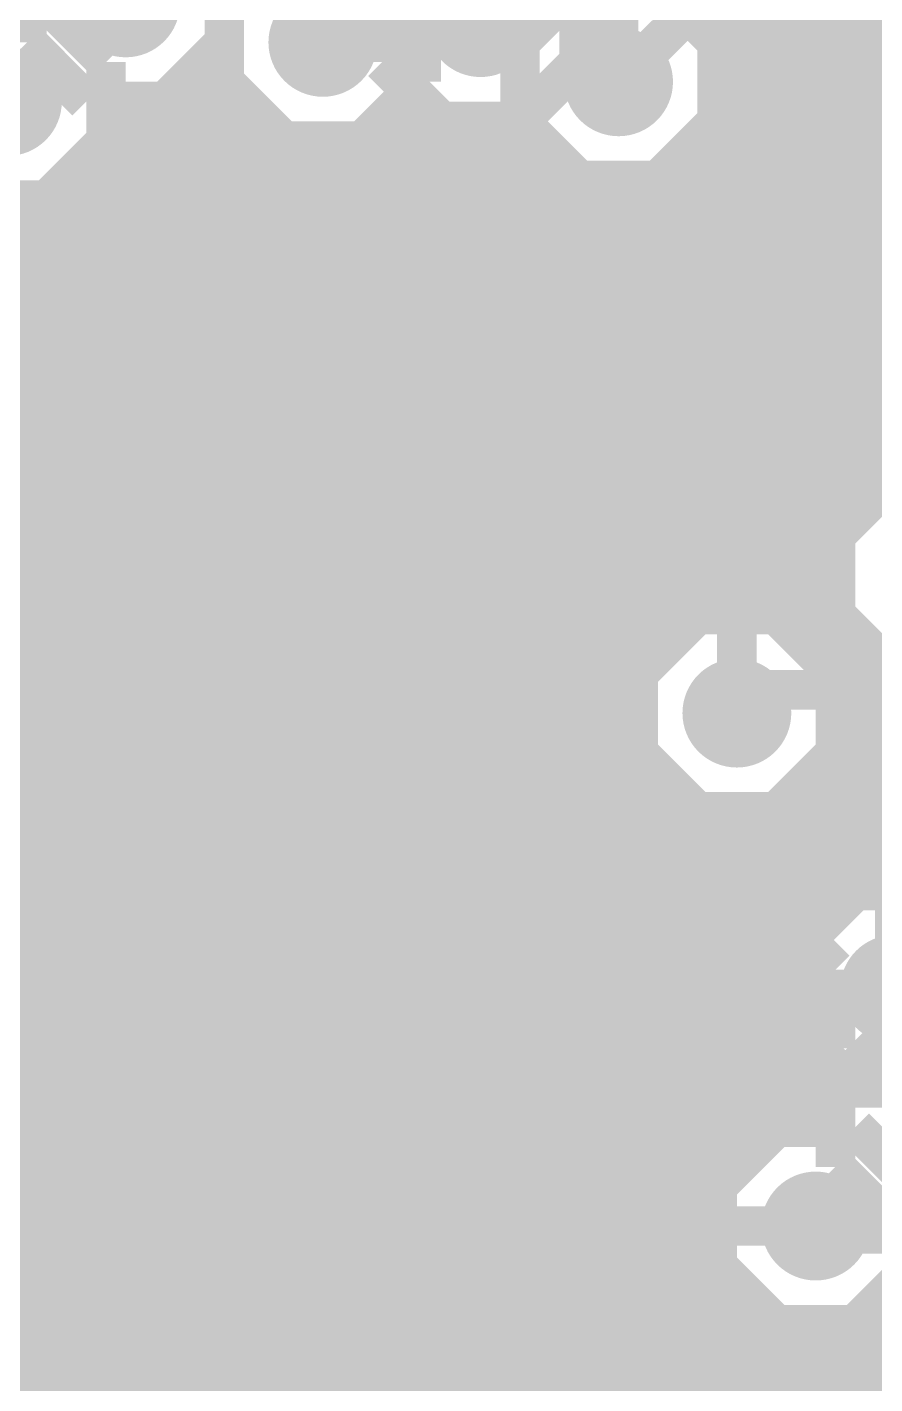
# Model space of a CAD drawing. Extents: x -5 to 208, y -5 to 206.
# Drawn here: x 64.39 to 69.85, y 122.94 to 131.67 of the extents above; entities that cross this region are included whole.
import ezdxf

# ---------------------------------------------------------------- set-up
doc = ezdxf.new("R2010")
doc.units = 0
doc.header["$MEASUREMENT"] = 0
doc.layers.get('0').update_dxf_attribs({"linetype": 'CONTINUOUS'})
for name, color, linetype in [('22-301-0_BOT', 7, 'CONTINUOUS'), ('22-301-0_DRD', 7, 'CONTINUOUS'), ('22-301-0_IN1', 1, 'CONTINUOUS'), ('22-301-0_IN2', 4, 'CONTINUOUS'), ('22-301-0_SST', 10, 'CONTINUOUS'), ('22-301-0_TOP', 14, 'CONTINUOUS'), ('THRUHOLE_TAP', 11, 'CONTINUOUS')]:
    doc.layers.add(name, color=color, linetype=linetype)

# ---------------------------------------------------------------- blocks, each defined once
blk = doc.blocks.new('ROUND_66')
at = {"const_width": 0.35052}
blk.add_lwpolyline([(-0.17526, 0, 1), (0.17526, 0, 1)], format="xyb", close=True, dxfattribs=at)
blk = doc.blocks.new('ROUND_69')
at = {"const_width": 0.35052}
blk.add_lwpolyline([(-0.17526, 0, 1), (0.17526, 0, 1)], format="xyb", close=True, dxfattribs=at)
blk = doc.blocks.new('ROUND_70')
at = {"const_width": 0.35052}
blk.add_lwpolyline([(-0.17526, 0, 1), (0.17526, 0, 1)], format="xyb", close=True, dxfattribs=at)
blk = doc.blocks.new('ROUND_74')
at = {"const_width": 0.10033}
blk.add_lwpolyline([(-0.050164, 0, 1), (0.050164, 0, 1)], format="xyb", close=True, dxfattribs=at)

msp = doc.modelspace()

# ---------------------------------------------------------------- linework, layer by layer
at = {"layer": '22-301-0_BOT', "const_width": 0.254}
for points in [[(69.977, 125.476), (69.977, 127.381), (69.469, 127.889), (69.469, 129.032), (69.977, 129.54), (69.977, 133.096), (69.342, 133.731), (69.342, 135.001), (70.866, 136.525), (70.866, 153.924), (70.993, 154.051)], [(68.961, 152.273), (68.961, 136.779), (68.834, 136.652), (68.834, 133.096), (69.469, 132.461), (69.469, 130.175), (68.961, 129.667), (68.961, 127.254)], [(66.675, 150.241), (66.421, 149.987), (66.421, 147.447), (66.675, 147.193), (66.675, 145.415), (65.659, 144.399), (65.659, 133.35), (67.31, 131.699)], [(68.199, 131.318), (68.199, 132.207), (67.183, 133.223), (67.183, 148.209)], [(65.913, 145.669), (65.024, 144.78), (65.024, 132.842), (66.294, 131.572)], [(67.945, 135.509), (68.199, 135.255), (68.199, 132.969), (68.961, 132.207), (68.961, 131.064), (68.199, 130.302), (68.199, 124.46), (68.707, 123.952), (69.469, 123.952)], [(65.4812, 131.09956), (65.4812, 118.11)], [(65.2526, 130.99796), (65.2526, 118.11)], [(65.6209, 131.0386), (65.36436, 131.0386)], [(65.7098, 130.94462), (65.7098, 118.11)], [(66.8528, 130.92176), (66.8528, 118.11)], [(65.024, 130.7973), (65.024, 118.24208)], [(65.9003, 130.81), (65.02908, 130.81)], [(67.50812, 130.81), (66.6877, 130.81)], [(67.0814, 130.87096), (67.0814, 118.11)], [(67.31, 130.84048), (67.31, 118.11)], [(65.9384, 130.79222), (65.9384, 118.11)], [(66.167, 130.72364), (66.167, 118.11)], [(66.3956, 130.7211), (66.3956, 118.11)], [(66.6242, 130.77952), (66.6242, 118.11)], [(67.5386, 130.76936), (67.5386, 118.11)], [(64.897, 130.61442), (64.897, 129.032)], [(67.6275, 130.5814), (64.897, 130.5814)], [(67.56654, 130.3528), (64.897, 130.3528)], [(67.564, 130.302), (67.564, 124.46)], [(67.564, 130.1242), (64.897, 130.1242)], [(67.564, 129.8956), (64.897, 129.8956)], [(67.564, 129.667), (64.897, 129.667)], [(67.564, 129.4384), (64.897, 129.4384)], [(67.564, 129.2098), (64.897, 129.2098)], [(67.564, 128.9812), (64.89446, 128.9812)], [(67.564, 128.7526), (64.83096, 128.7526)], [(64.7954, 128.68656), (64.7954, 118.31828)], [(64.71158, 128.58242), (62.80912, 126.6825)], [(67.564, 128.524), (64.65062, 128.524)], [(64.5668, 128.43764), (64.5668, 118.32844)], [(67.564, 128.2954), (64.42202, 128.2954)], [(64.3382, 128.20904), (64.3382, 118.2751)], [(67.564, 128.0668), (64.19342, 128.0668)], [(67.564, 127.8382), (63.96482, 127.8382)], [(67.564, 127.6096), (63.73622, 127.6096)], [(67.564, 127.381), (63.50762, 127.381)], [(67.564, 127.1524), (63.27902, 127.1524)], [(67.564, 126.9238), (63.05042, 126.9238)], [(67.564, 126.6952), (62.82182, 126.6952)], [(67.564, 126.4666), (44.75226, 126.4666)], [(69.342, 126.4666), (69.30136, 126.4666)], [(69.342, 126.48438), (69.342, 126.05258)], [(68.834, 126.40564), (68.834, 124.72162)], [(68.9102, 126.39802), (68.9102, 124.64542)], [(69.1388, 126.4158), (69.1388, 125.65634)], [(67.564, 126.238), (44.63288, 126.238)], [(69.342, 126.238), (68.834, 126.238)], [(67.564, 126.0094), (44.38142, 126.0094)], [(69.3039, 126.0094), (68.834, 126.0094)], [(67.564, 125.7808), (31.3055, 125.7808)], [(69.17436, 125.7808), (68.834, 125.7808)], [(67.564, 125.5522), (31.3055, 125.5522)], [(69.12356, 125.5522), (68.834, 125.5522)], [(67.564, 125.3236), (31.3055, 125.3236)], [(69.13372, 125.3236), (68.834, 125.3236)], [(69.1388, 125.29312), (69.1388, 124.74194)], [(67.564, 125.095), (31.3055, 125.095)], [(69.20738, 125.095), (68.834, 125.095)], [(67.564, 124.8664), (31.3055, 124.8664)], [(69.37248, 124.8664), (68.834, 124.8664)], [(69.3674, 124.87148), (69.3674, 124.8029)], [(69.40804, 124.83338), (69.4002, 124.8055)], [(68.834, 124.72162), (68.93306, 124.62256)], [(67.564, 124.6378), (31.3055, 124.6378)], [(68.95338, 124.6378), (68.91782, 124.6378)], [(67.56654, 124.4092), (31.3055, 124.4092)], [(67.6275, 124.1806), (31.3055, 124.1806)], [(67.7545, 124.00788), (68.25742, 123.50242)], [(67.7672, 123.99264), (67.7672, 118.11)], [(67.80784, 123.952), (31.3055, 123.952)], [(68.03644, 123.7234), (31.3055, 123.7234)], [(67.9958, 123.76404), (67.9958, 118.11)], [(68.26504, 123.4948), (31.3055, 123.4948)], [(68.2244, 123.53544), (68.2244, 118.11)], [(68.453, 123.37034), (68.453, 118.11)], [(68.6816, 123.317), (68.6816, 118.11)], [(68.89242, 123.317), (68.707, 123.317)], [(68.9102, 123.30176), (68.9102, 118.11)], [(68.95338, 123.2662), (31.3055, 123.2662)], [(69.1388, 123.15952), (69.1388, 118.11)], [(69.8246, 123.17222), (69.8246, 117.76202)], [(74.50074, 123.0376), (31.3055, 123.0376)], [(69.3674, 123.1011), (69.3674, 118.09222)], [(69.596, 123.10364), (69.596, 117.983)]]:
    msp.add_lwpolyline(points, dxfattribs=at)
for points in [[(65.09004, 130.97002, 0.146061), (65.54843, 131.14627)], [(65.54724, 131.14782, 0.2698314), (66.294, 130.71348)], [(64.897, 130.61442, 0.119672), (65.09071, 130.96984)], [(66.294, 130.71348, 0.1929268), (66.88691, 130.9511)], [(66.88582, 130.95224, 0.1298674), (67.31, 130.84018)], [(67.31, 130.84048, 0.0485147), (67.47543, 130.85657)], [(67.4751, 130.85826, 0.0839093), (67.66639, 130.6459)], [(67.6656, 130.6449, 0.1438137), (67.56489, 130.302)], [(67.6656, 130.6449, 0.1438137), (67.56489, 130.302)], [(64.71158, 128.58242, 0.1989124), (64.8978, 129.032)], [(64.71158, 128.58242, 0.1989124), (64.8978, 129.032)], [(68.961, 126.39548, 0.1154279), (69.34189, 126.4846)], [(68.834, 126.40564, 0.0371664), (68.961, 126.39619)], [(69.342, 126.05258, 0.1864199), (69.11929, 125.476)], [(69.11848, 125.476, 0.2147427), (69.40789, 124.83321)], [(69.40042, 124.80544, 0.1496259), (68.93445, 124.62082)], [(67.564, 124.46, 0.1989124), (67.74999, 124.01099)], [(69.469, 123.09348, 0.3397355), (70.29704, 123.73102)], [(68.25742, 123.50242, 0.1989124), (68.707, 123.3162)], [(68.89242, 123.317, 0.1864199), (69.469, 123.09429)]]:
    msp.add_lwpolyline(points, format="xyb", dxfattribs=at)
at = {"layer": '22-301-0_DRD', "const_width": 0.254}
for points in [[(64.389, 132.08), (64.389, 131.572)], [(65.659, 131.572), (65.659, 132.08)], [(66.675, 131.953), (66.675, 131.445)], [(67.945, 131.953), (67.564, 131.572)], [(67.945, 131.445), (67.945, 131.953)], [(68.834, 131.572), (68.453, 131.953)], [(64.897, 131.445), (64.516, 131.826)], [(65.659, 131.826), (65.659, 131.318)], [(66.929, 131.318), (66.929, 131.826)], [(64.389, 131.572), (64.77, 131.191)], [(65.278, 131.191), (65.659, 131.572)], [(67.564, 131.572), (67.564, 131.064)], [(68.834, 131.064), (68.834, 131.572)], [(64.897, 130.937), (64.897, 131.445)], [(66.675, 131.445), (67.056, 131.064)], [(67.564, 131.064), (67.945, 131.445)], [(65.659, 131.318), (66.04, 130.937)], [(66.548, 130.937), (66.929, 131.318)], [(64.77, 131.191), (65.278, 131.191)], [(67.056, 131.064), (67.564, 131.064)], [(67.564, 131.064), (67.945, 130.683)], [(68.453, 130.683), (68.834, 131.064)], [(64.516, 130.556), (64.897, 130.937)], [(66.04, 130.937), (66.548, 130.937)], [(67.945, 130.683), (68.453, 130.683)], [(64.008, 130.556), (64.516, 130.556)], [(69.977, 128.778), (69.596, 128.397)], [(69.596, 128.397), (69.596, 127.889)], [(68.707, 127.889), (68.326, 127.508)], [(69.215, 127.889), (68.707, 127.889)], [(69.596, 127.508), (69.215, 127.889)], [(69.596, 127.889), (69.977, 127.508)], [(68.326, 127.508), (68.326, 127)], [(69.596, 127), (69.596, 127.508)], [(68.326, 127), (68.707, 126.619)], [(69.215, 126.619), (69.596, 127)], [(68.707, 126.619), (69.215, 126.619)], [(69.723, 126.111), (69.342, 125.73)], [(70.231, 126.111), (69.723, 126.111)], [(68.707, 125.984), (68.326, 125.603)], [(68.707, 125.984), (68.326, 125.603)], [(69.215, 125.984), (68.707, 125.984)], [(69.215, 125.984), (68.707, 125.984)], [(69.596, 125.603), (69.215, 125.984)], [(69.596, 125.603), (69.215, 125.984)], [(69.342, 125.73), (69.342, 125.222)], [(68.326, 125.603), (68.326, 125.095)], [(68.326, 125.603), (68.326, 125.095)], [(69.596, 125.095), (69.596, 125.603)], [(69.596, 125.095), (69.596, 125.603)], [(69.342, 125.222), (69.723, 124.841)], [(69.977, 125.222), (69.596, 124.841)], [(68.326, 125.095), (68.707, 124.714)], [(68.326, 125.095), (68.707, 124.714)], [(69.215, 124.714), (69.596, 125.095)], [(69.215, 124.714), (69.596, 125.095)], [(65.4558, 124.8664), (65.0748, 124.4854)], [(65.4558, 124.8664), (65.0748, 124.4854)], [(65.4558, 124.8664), (65.0748, 124.4854)], [(65.9638, 124.8664), (65.4558, 124.8664)], [(65.9638, 124.8664), (65.4558, 124.8664)], [(65.9638, 124.8664), (65.4558, 124.8664)], [(66.3448, 124.4854), (65.9638, 124.8664)], [(66.3448, 124.4854), (65.9638, 124.8664)], [(66.3448, 124.4854), (65.9638, 124.8664)], [(69.596, 124.841), (69.596, 124.333)], [(69.723, 124.841), (70.231, 124.841)], [(68.707, 124.714), (69.215, 124.714)], [(68.707, 124.714), (69.215, 124.714)], [(69.215, 124.587), (68.834, 124.206)], [(69.723, 124.587), (69.215, 124.587)], [(70.104, 124.206), (69.723, 124.587)], [(65.0748, 124.4854), (65.0748, 123.9774)], [(65.0748, 124.4854), (65.0748, 123.9774)], [(65.0748, 124.4854), (65.0748, 123.9774)], [(66.3448, 123.9774), (66.3448, 124.4854)], [(66.3448, 123.9774), (66.3448, 124.4854)], [(66.3448, 123.9774), (66.3448, 124.4854)], [(69.596, 124.333), (69.977, 123.952)], [(68.834, 124.206), (68.834, 123.698)], [(65.0748, 123.9774), (65.4558, 123.5964)], [(65.0748, 123.9774), (65.4558, 123.5964)], [(65.0748, 123.9774), (65.4558, 123.5964)], [(65.9638, 123.5964), (66.3448, 123.9774)], [(65.9638, 123.5964), (66.3448, 123.9774)], [(65.9638, 123.5964), (66.3448, 123.9774)], [(68.834, 123.698), (69.215, 123.317)], [(69.723, 123.317), (70.104, 123.698)], [(65.4558, 123.5964), (65.9638, 123.5964)], [(65.4558, 123.5964), (65.9638, 123.5964)], [(65.4558, 123.5964), (65.9638, 123.5964)], [(69.215, 123.317), (69.723, 123.317)]]:
    msp.add_lwpolyline(points, dxfattribs=at)
at = {"layer": '22-301-0_IN1', "const_width": 0.254}
for points in [[(68.7832, 136.68502), (68.7832, 131.66598)], [(69.0118, 135.92302), (69.0118, 127.93218)], [(69.2404, 135.69188), (69.2404, 127.87376)], [(69.469, 135.60298), (69.469, 127.70612)], [(69.6976, 135.5979), (69.6976, 128.56464)], [(69.9262, 135.67664), (69.9262, 128.75006)], [(73.79716, 131.572), (68.82892, 131.572)], [(65.5828, 131.43738), (65.5828, 112.4712)], [(65.65392, 131.3434), (65.50152, 131.3434)], [(73.4949, 131.3434), (68.87718, 131.3434)], [(65.3542, 131.23164), (65.3542, 112.4712)], [(65.1256, 131.1529), (65.1256, 117.95252)], [(65.79108, 131.1148), (64.93764, 131.1148)], [(65.8114, 131.09194), (65.8114, 112.4712)], [(66.96202, 131.1148), (66.79692, 131.1148)], [(66.9544, 131.11988), (66.9544, 114.09172)], [(73.38314, 131.1148), (68.8467, 131.1148)], [(66.7258, 131.04622), (66.7258, 112.4712)], [(67.183, 131.03098), (67.183, 114.35588)], [(67.4116, 131.0259), (67.4116, 114.45494)], [(68.7832, 130.97002), (68.7832, 127.90932)], [(67.67322, 130.8862), (64.86906, 130.8862)], [(64.897, 130.94716), (64.897, 118.10492)], [(66.04, 130.94208), (66.04, 112.4712)], [(66.2686, 130.89128), (66.2686, 112.4712)], [(66.4972, 130.92176), (66.4972, 112.4712)], [(67.6402, 130.92938), (67.6402, 114.46764)], [(73.36282, 130.8862), (68.72478, 130.8862)], [(67.8688, 130.72364), (67.8688, 114.39906)], [(68.5546, 130.73888), (68.5546, 127.79756)], [(64.6684, 130.6449), (64.6684, 118.15318)], [(68.03644, 130.6576), (64.68364, 130.6576)], [(68.0974, 130.6449), (68.0974, 114.21364)], [(68.326, 130.64998), (68.326, 127.4953)], [(73.42124, 130.6576), (68.35902, 130.6576)], [(64.4398, 130.53314), (64.4398, 118.1227)], [(73.58888, 130.429), (63.93688, 130.429)], [(73.54824, 130.2004), (63.67272, 130.2004)], [(73.48982, 129.9718), (11.00836, 129.9718)], [(73.18502, 129.7432), (10.80008, 129.7432)], [(72.95388, 129.5146), (-2.54, 129.5146)], [(72.86498, 129.286), (-2.54, 129.286)], [(72.8599, 129.0574), (14.77264, 129.0574)], [(72.93864, 128.8288), (14.95806, 128.8288)], [(69.72808, 128.6002), (15.02664, 128.6002)], [(69.59092, 128.3716), (62.611, 128.3716)], [(69.55028, 128.143), (62.75324, 128.143)], [(68.79844, 127.9144), (62.79642, 127.9144)], [(69.59092, 127.9144), (69.12102, 127.9144)], [(68.43522, 127.6858), (62.76086, 127.6858)], [(69.72808, 127.6858), (69.48678, 127.6858)], [(69.6976, 127.72136), (69.6976, 126.09576)], [(69.9262, 127.53594), (69.9262, 126.15418)], [(68.31076, 127.4572), (62.63132, 127.4572)], [(72.55764, 127.4572), (69.6087, 127.4572)], [(68.28028, 127.2286), (62.19444, 127.2286)], [(72.4789, 127.2286), (69.63918, 127.2286)], [(68.33108, 127), (44.57192, 127)], [(68.326, 127.01016), (68.326, 112.4712)], [(72.48398, 127), (69.59092, 127)], [(69.469, 126.80188), (69.469, 125.92812)], [(68.48094, 126.7714), (44.62018, 126.7714)], [(68.5546, 126.7079), (68.5546, 112.4712)], [(72.57288, 126.7714), (69.43852, 126.7714)], [(69.2404, 126.63424), (69.2404, 124.59208)], [(72.80402, 126.5428), (44.5897, 126.5428)], [(68.7832, 126.59614), (68.7832, 112.4712)], [(69.0118, 126.57582), (69.0118, 124.45492)], [(76.03236, 126.3142), (44.46778, 126.3142)], [(69.67474, 126.0856), (44.10202, 126.0856)], [(69.41312, 125.857), (-2.54, 125.857)], [(69.31406, 125.6284), (-2.54, 125.6284)], [(69.30136, 125.3998), (-2.54, 125.3998)], [(69.36994, 125.1712), (-2.54, 125.1712)], [(69.55536, 124.9426), (-2.54, 124.9426)], [(69.469, 125.02388), (69.469, 124.63272)], [(69.56298, 124.714), (-2.54, 124.714)], [(69.04736, 124.4854), (24.29002, 124.4854)], [(68.86194, 124.2568), (24.65578, 124.2568)], [(68.79336, 124.0282), (24.7777, 124.0282)], [(68.80606, 123.7996), (24.80818, 123.7996)], [(68.90512, 123.571), (24.75992, 123.571)], [(69.0118, 123.44908), (69.0118, 112.4712)], [(69.9262, 123.44908), (69.9262, 114.39906)], [(69.16674, 123.3424), (24.60752, 123.3424)], [(69.2404, 123.31192), (69.2404, 112.4712)], [(69.6976, 123.31192), (69.6976, 114.21364)], [(74.63028, 123.3424), (69.76872, 123.3424)], [(69.469, 123.27128), (69.469, 112.4712)], [(74.66076, 123.1138), (-2.54, 123.1138)], [(74.78522, 122.8852), (-2.54, 122.8852)]]:
    msp.add_lwpolyline(points, dxfattribs=at)
for points in [[(68.87972, 131.318, 0.4142136), (68.199, 131.99872)], [(65.024, 131.14528, 0.2723761), (65.61836, 131.4958)], [(65.61836, 131.4958, 0.3816897), (66.294, 130.89128)], [(68.199, 130.63728, 0.4142136), (68.87972, 131.318)], [(64.262, 130.51028, 0.3967908), (64.94018, 131.15036)], [(64.94018, 131.15036, 0.0308672), (65.024, 131.14518)], [(66.294, 130.89128, 0.2491143), (66.85804, 131.19089)], [(66.85788, 131.191, 0.183846), (67.31, 131.01894)], [(67.31, 131.01828, 0.0969886), (67.56675, 131.06855)], [(67.56654, 131.06908, 0.3081992), (68.199, 130.63728)], [(70.231, 128.82372, 0.4142136), (69.55028, 128.143)], [(69.55028, 128.143, 0.4142136), (70.231, 127.46228)], [(68.961, 127.93472, 0.4142136), (68.28028, 127.254)], [(69.64172, 127.254, 0.4142136), (68.961, 127.93472)], [(68.28028, 127.254, 0.4142136), (68.961, 126.57328)], [(68.961, 126.57328, 0.4142136), (69.64172, 127.254)], [(69.977, 126.15672, 0.4142136), (69.29628, 125.476)], [(69.29628, 125.476, 0.262078), (69.62379, 124.89409)], [(69.62394, 124.89434, 0.1035011), (69.55164, 124.62517)], [(69.469, 124.63272, 0.4142136), (68.78828, 123.952)], [(69.55282, 124.6251, 0.0309825), (69.469, 124.6303)], [(68.78828, 123.952, 0.4142136), (69.469, 123.27128)], [(69.469, 123.27128, 0.3967908), (70.14718, 123.91136)]]:
    msp.add_lwpolyline(points, format="xyb", dxfattribs=at)
at = {"layer": '22-301-0_IN2', "const_width": 0.254}
for points in [[(69.215, 135.70712), (69.215, 127.88392)], [(69.4436, 135.60806), (69.4436, 127.73152)], [(68.9864, 135.5217), (68.9864, 127.93218)], [(69.6722, 135.5471), (69.6722, 128.52908)], [(68.7578, 135.2931), (68.7578, 131.70408)], [(69.9008, 133.99008), (69.9008, 128.73736)], [(73.58888, 131.699), (68.76288, 131.699)], [(65.5574, 131.40436), (65.5574, 124.89434)], [(73.61936, 131.4704), (68.86194, 131.4704)], [(65.69964, 131.2418), (65.37198, 131.2418)], [(73.43394, 131.2418), (68.87464, 131.2418)], [(65.1002, 131.15036), (65.1002, 124.53112)], [(65.3288, 131.21894), (65.3288, 124.79528)], [(65.786, 131.11988), (65.786, 124.90704)], [(66.929, 131.13512), (66.929, 118.0592)], [(65.90538, 131.0132), (64.91732, 131.0132)], [(67.59194, 131.0132), (66.68008, 131.0132)], [(66.7004, 131.0259), (66.7004, 118.0592)], [(67.1576, 131.03606), (67.1576, 118.0592)], [(67.3862, 131.02336), (67.3862, 118.0592)], [(67.6148, 130.97002), (67.6148, 118.0592)], [(73.36536, 131.0132), (68.80606, 131.0132)], [(64.8716, 130.88874), (64.8716, 118.11508)], [(66.0146, 130.95224), (66.0146, 124.83846)], [(66.2432, 130.89382), (66.2432, 124.65304)], [(66.4718, 130.91414), (66.4718, 118.0592)], [(68.7578, 130.92938), (68.7578, 127.9017)], [(67.77736, 130.7846), (64.80556, 130.7846)], [(67.8434, 130.73888), (67.8434, 118.0592)], [(68.5292, 130.72364), (68.5292, 127.77978)], [(73.37806, 130.7846), (68.62064, 130.7846)], [(64.643, 130.62712), (64.643, 118.15572)], [(68.072, 130.64998), (68.072, 118.0592)], [(68.3006, 130.6449), (68.3006, 127.41402)], [(73.47712, 130.556), (64.5033, 130.556)], [(64.4144, 130.52806), (64.4144, 118.11508)], [(73.6219, 130.3274), (63.85052, 130.3274)], [(73.51014, 130.0988), (56.642, 130.0988)], [(73.48982, 129.8702), (56.642, 129.8702)], [(73.05294, 129.6416), (56.642, 129.6416)], [(72.90308, 129.413), (62.30112, 129.413)], [(72.85228, 129.1844), (62.46876, 129.1844)], [(72.88276, 128.9558), (62.52718, 128.9558)], [(69.88302, 128.7272), (62.50432, 128.7272)], [(69.65188, 128.4986), (62.39256, 128.4986)], [(69.56298, 128.27), (62.0903, 128.27)], [(69.5579, 128.0414), (56.642, 128.0414)], [(68.57238, 127.8128), (56.642, 127.8128)], [(69.63664, 127.8128), (69.34708, 127.8128)], [(69.6722, 127.75438), (69.6722, 126.08306)], [(68.36664, 127.5842), (56.642, 127.5842)], [(69.84238, 127.5842), (69.55536, 127.5842)], [(69.9008, 127.54864), (69.9008, 126.15164)], [(68.2879, 127.3556), (56.642, 127.3556)], [(72.51192, 127.3556), (69.63156, 127.3556)], [(68.29298, 127.127), (56.642, 127.127)], [(72.47128, 127.127), (69.62902, 127.127)], [(68.3006, 127.09144), (68.3006, 125.50902)], [(68.38188, 126.8984), (56.642, 126.8984)], [(72.51192, 126.8984), (69.54012, 126.8984)], [(68.5292, 126.72822), (68.5292, 125.87478)], [(69.4436, 126.77394), (69.4436, 125.89764)], [(68.61302, 126.6698), (56.642, 126.6698)], [(68.7578, 126.60376), (68.7578, 125.9967)], [(69.215, 126.62408), (69.215, 125.97892)], [(72.64908, 126.6698), (69.30898, 126.6698)], [(68.9864, 126.57328), (68.9864, 126.02718)], [(80.391, 126.4412), (56.642, 126.4412)], [(80.391, 126.2126), (56.642, 126.2126)], [(68.71716, 125.984), (56.642, 125.984)], [(69.52488, 125.984), (69.2023, 125.984)], [(68.4149, 125.7554), (56.642, 125.7554)], [(68.30314, 125.5268), (56.642, 125.5268)], [(68.28282, 125.2982), (56.642, 125.2982)], [(68.3006, 125.18644), (68.3006, 118.0592)], [(68.34124, 125.0696), (56.642, 125.0696)], [(69.4436, 124.86894), (69.4436, 124.63018)], [(65.40754, 124.841), (56.642, 124.841)], [(68.50888, 124.841), (66.00952, 124.841)], [(68.5292, 124.82322), (68.5292, 118.0592)], [(69.60108, 124.841), (69.41312, 124.841)], [(68.7578, 124.69876), (68.7578, 118.0592)], [(69.215, 124.71908), (69.215, 124.58192)], [(65.14592, 124.6124), (56.642, 124.6124)], [(69.30644, 124.6124), (66.27368, 124.6124)], [(68.9864, 124.66828), (68.9864, 124.42952)], [(65.04686, 124.3838), (56.642, 124.3838)], [(68.94322, 124.3838), (66.37274, 124.3838)], [(65.03416, 124.1552), (56.642, 124.1552)], [(68.81876, 124.1552), (66.38544, 124.1552)], [(65.10274, 123.9266), (56.642, 123.9266)], [(65.1002, 123.92914), (65.1002, 118.0592)], [(68.78828, 123.9266), (66.31686, 123.9266)], [(66.2432, 123.80976), (66.2432, 118.0592)], [(65.28816, 123.698), (56.642, 123.698)], [(65.3288, 123.66752), (65.3288, 118.0592)], [(68.83908, 123.698), (66.13144, 123.698)], [(65.5574, 123.56846), (65.5574, 118.0592)], [(65.786, 123.55576), (65.786, 118.0592)], [(66.0146, 123.62434), (66.0146, 118.0592)], [(68.98894, 123.4694), (56.642, 123.4694)], [(68.9864, 123.47194), (68.9864, 118.0592)], [(74.64806, 123.4694), (69.94652, 123.4694)], [(69.9008, 123.42622), (69.9008, 118.0592)], [(69.215, 123.32208), (69.215, 118.0592)], [(69.6722, 123.30176), (69.6722, 118.0592)], [(74.63536, 123.2408), (56.642, 123.2408)], [(69.4436, 123.27128), (69.4436, 118.0592)], [(74.70394, 123.0122), (56.642, 123.0122)]]:
    msp.add_lwpolyline(points, dxfattribs=at)
for points in [[(68.87972, 131.318, 0.4142136), (68.199, 131.99872)], [(65.024, 131.14528, 0.2723761), (65.61836, 131.4958)], [(65.61836, 131.4958, 0.3816897), (66.294, 130.89128)], [(68.199, 130.63728, 0.4142136), (68.87972, 131.318)], [(64.262, 130.51028, 0.3967908), (64.94018, 131.15036)], [(64.94018, 131.15036, 0.0308672), (65.024, 131.14518)], [(66.294, 130.89128, 0.2491143), (66.85804, 131.19089)], [(66.85788, 131.191, 0.183846), (67.31, 131.01894)], [(67.31, 131.01828, 0.0969886), (67.56675, 131.06855)], [(67.56654, 131.06908, 0.3081992), (68.199, 130.63728)], [(70.231, 128.82372, 0.4142136), (69.55028, 128.143)], [(69.55028, 128.143, 0.4142136), (70.231, 127.46228)], [(68.961, 127.93472, 0.4142136), (68.28028, 127.254)], [(69.64172, 127.254, 0.4142136), (68.961, 127.93472)], [(68.28028, 127.254, 0.4142136), (68.961, 126.57328)], [(68.961, 126.57328, 0.4142136), (69.64172, 127.254)], [(69.977, 126.15672, 0.2491154), (69.41296, 125.85711)], [(68.961, 126.02972, 0.4142136), (68.28028, 125.349)], [(68.961, 126.02972, 0.4142136), (68.28028, 125.349)], [(69.41312, 125.857, 0.183846), (68.961, 126.02906)], [(69.41312, 125.857, 0.183846), (68.961, 126.02906)], [(68.28028, 125.349, 0.4142136), (68.961, 124.66828)], [(68.28028, 125.349, 0.4142136), (68.961, 124.66828)], [(68.961, 124.66828, 0.2491143), (69.52504, 124.96789)], [(68.961, 124.66828, 0.2491143), (69.52504, 124.96789)], [(69.52488, 124.968, 0.0454611), (69.62413, 124.89466)], [(65.7098, 124.91212, 0.4142136), (65.02908, 124.2314)], [(65.7098, 124.91212, 0.4142136), (65.02908, 124.2314)], [(66.39052, 124.2314, 0.4142136), (65.7098, 124.91212)], [(66.39052, 124.2314, 0.4142136), (65.7098, 124.91212)], [(69.62394, 124.89434, 0.1035011), (69.55164, 124.62517)], [(69.469, 124.63272, 0.4142136), (68.78828, 123.952)], [(69.55282, 124.6251, 0.0309825), (69.469, 124.6303)], [(65.02908, 124.2314, 0.4142136), (65.7098, 123.55068)], [(65.02908, 124.2314, 0.4142136), (65.7098, 123.55068)], [(65.7098, 123.55068, 0.4142136), (66.39052, 124.2314)], [(65.7098, 123.55068, 0.4142136), (66.39052, 124.2314)], [(68.78828, 123.952, 0.4142136), (69.469, 123.27128)], [(69.469, 123.27128, 0.3967908), (70.14718, 123.91136)]]:
    msp.add_lwpolyline(points, format="xyb", dxfattribs=at)
at = {"layer": '22-301-0_SST', "const_width": 0.1524}
msp.add_lwpolyline([(62.738, 123.19), (70.485, 123.19), (70.485, 132.08), (61.595, 132.08), (61.595, 124.333), (62.738, 123.19)], dxfattribs=at)
at = {"layer": '22-301-0_TOP', "const_width": 0.254}
for points in [[(75.0062, 175.895), (75.0062, 175.7172), (74.93, 175.641), (74.93, 174.244), (74.93, 162.814), (72.644, 160.528), (72.644, 154.686), (72.517, 154.559), (72.517, 142.113), (70.993, 140.589), (70.993, 138.684), (71.374, 138.303), (71.374, 133.35), (69.723, 131.699), (69.723, 129.413), (68.072, 127.762), (68.072, 124.079), (68.73494, 123.41606), (68.73494, 121.92)], [(64.7319, 121.92), (64.7319, 127.9271), (61.976, 130.683), (61.976, 131.953), (46.101, 147.828), (46.101, 156.972), (44.45, 158.623), (44.45, 158.6738)], [(66.294, 131.572), (66.23304, 131.572), (66.23304, 133.3881)], [(67.31, 131.699), (67.564, 131.699), (68.23456, 132.36956), (68.23456, 133.3881)], [(68.73494, 133.3881), (68.73494, 131.8514), (68.199, 131.318)], [(69.1642, 131.69392), (69.1642, 129.49936)], [(69.2658, 131.699), (69.2658, 129.60096)], [(69.05752, 131.52628), (68.87718, 131.34848)], [(69.2658, 131.572), (69.09562, 131.572)], [(68.9356, 131.4069), (68.9356, 129.27076)], [(65.65392, 131.3434), (65.50152, 131.3434)], [(65.5066, 131.34594), (65.5066, 123.08078)], [(69.2658, 131.3434), (68.87718, 131.3434)], [(68.87972, 131.318), (68.87903, 131.34856)], [(65.0494, 131.14528), (65.0494, 128.25476)], [(65.278, 131.19608), (65.278, 123.13666)], [(65.7352, 131.18338), (65.7352, 123.1392)], [(66.8782, 131.17322), (66.8782, 123.1392)], [(65.79108, 131.1148), (64.93764, 131.1148)], [(66.96202, 131.1148), (66.79692, 131.1148)], [(67.564, 131.06908), (67.564, 123.10618)], [(69.2658, 131.1148), (68.8467, 131.1148)], [(65.9638, 130.97764), (65.9638, 123.07824)], [(66.6496, 130.99288), (66.6496, 123.1392)], [(67.1068, 131.04876), (67.1068, 123.1392)], [(67.3354, 131.01828), (67.3354, 123.1265)], [(67.67322, 130.8862), (64.86906, 130.8862)], [(66.1924, 130.8989), (66.1924, 123.13666)], [(66.421, 130.90398), (66.421, 123.1392)], [(69.2658, 130.8862), (68.72478, 130.8862)], [(64.8208, 130.80238), (64.8208, 128.48336)], [(68.707, 130.86588), (68.707, 129.04216)], [(67.7926, 130.7719), (67.7926, 128.12776)], [(68.03644, 130.6576), (64.68364, 130.6576)], [(68.0212, 130.66014), (68.0212, 128.35636)], [(68.2498, 130.63982), (68.2498, 128.58496)], [(69.2658, 130.6576), (68.35902, 130.6576)], [(68.4784, 130.69824), (68.4784, 128.81356)], [(64.5922, 130.59664), (64.5922, 128.71196)], [(64.3636, 130.5179), (64.3636, 128.94056)], [(69.2658, 130.429), (63.93688, 130.429)], [(69.2658, 130.2004), (63.67272, 130.2004)], [(63.12916, 130.175), (65.05448, 128.24968)], [(69.2658, 129.9718), (63.33236, 129.9718)], [(69.2658, 129.7432), (63.56096, 129.7432)], [(69.2658, 129.60096), (67.75196, 128.08966)], [(69.1769, 129.5146), (63.78956, 129.5146)], [(68.9483, 129.286), (64.01816, 129.286)], [(68.7197, 129.0574), (64.24676, 129.0574)], [(68.4911, 128.8288), (64.47536, 128.8288)], [(68.2625, 128.6002), (64.70396, 128.6002)], [(68.0339, 128.3716), (64.93256, 128.3716)], [(67.8053, 128.143), (65.13322, 128.143)], [(65.1891, 127.9271), (65.1891, 123.13666)], [(67.6402, 127.9144), (65.1891, 127.9144)], [(67.6148, 127.762), (67.6148, 124.079)], [(67.6148, 127.6858), (65.1891, 127.6858)], [(67.6148, 127.4572), (65.1891, 127.4572)], [(68.961, 127.254), (69.11086, 127.40386), (71.7169, 127.40386)], [(67.6148, 127.2286), (65.1891, 127.2286)], [(67.6148, 127), (65.1891, 127)], [(70.50024, 126.94666), (69.56806, 126.94666)], [(69.6214, 126.94666), (69.6214, 126.05512)], [(69.85, 126.94666), (69.85, 126.14402)], [(67.6148, 126.7714), (65.1891, 126.7714)], [(68.5292, 126.72822), (68.5292, 124.26696)], [(69.3928, 126.72822), (69.3928, 125.82398)], [(70.51548, 126.7714), (69.43852, 126.7714)], [(68.707, 126.62408), (68.707, 124.08916)], [(69.1642, 126.60376), (69.1642, 124.55906)], [(67.6148, 126.5428), (65.1891, 126.5428)], [(70.51802, 126.5428), (68.5292, 126.5428)], [(68.9356, 126.57328), (68.9356, 124.37364)], [(71.7169, 126.4031), (69.9008, 126.4031), (69.7738, 126.2761), (69.088, 125.603), (69.088, 125.476), (68.961, 125.349)], [(68.961, 125.349), (69.088, 125.476), (69.088, 125.603), (69.7738, 126.2761), (69.9008, 126.4031), (71.7169, 126.4031)], [(67.6148, 126.3142), (65.1891, 126.3142)], [(70.50532, 126.3142), (68.5292, 126.3142)], [(67.6148, 126.0856), (65.1891, 126.0856)], [(69.67474, 126.0856), (68.5292, 126.0856)], [(67.6148, 125.857), (65.1891, 125.857)], [(69.41312, 125.857), (68.5292, 125.857)], [(67.6148, 125.6284), (65.1891, 125.6284)], [(69.31406, 125.6284), (68.5292, 125.6284)], [(67.6148, 125.3998), (65.1891, 125.3998)], [(69.30136, 125.3998), (68.5292, 125.3998)], [(67.6148, 125.1712), (65.1891, 125.1712)], [(69.36994, 125.1712), (68.5292, 125.1712)], [(69.3928, 125.12802), (69.3928, 124.62764)], [(67.6148, 124.9426), (65.1891, 124.9426)], [(69.55536, 124.9426), (68.5292, 124.9426)], [(67.6148, 124.714), (65.1891, 124.714)], [(69.56298, 124.714), (68.5292, 124.714)], [(67.6148, 124.4854), (65.1891, 124.4854)], [(69.04736, 124.4854), (68.5292, 124.4854)], [(67.6148, 124.2568), (65.1891, 124.2568)], [(68.5292, 124.26696), (68.79082, 124.00534)], [(68.86194, 124.2568), (68.53936, 124.2568)], [(65.23228, 121.92), (65.23228, 123.825), (65.48628, 124.079), (65.5574, 124.079), (65.7098, 124.2314)], [(65.7098, 124.2314), (65.5574, 124.079), (65.48628, 124.079), (65.23228, 123.825), (65.23228, 121.92)], [(65.23228, 121.92), (65.23228, 123.825), (65.48628, 124.079), (65.5574, 124.079), (65.7098, 124.2314)], [(67.61734, 124.0282), (65.1891, 124.0282)], [(68.79336, 124.0282), (68.76796, 124.0282)], [(69.469, 123.952), (69.5198, 123.9012), (71.7169, 123.9012)], [(67.70878, 123.7996), (65.1891, 123.7996)], [(67.75196, 123.75134), (68.27774, 123.22556)], [(67.7926, 123.7107), (67.7926, 123.13412)], [(67.9323, 123.571), (65.1891, 123.571)], [(68.0212, 123.4821), (68.0212, 123.0884)], [(68.1609, 123.3424), (65.1891, 123.3424)], [(69.23532, 121.92), (69.23532, 122.95632), (69.469, 123.19), (75.184, 123.19), (75.311, 123.317)], [(68.2498, 123.2535), (68.2498, 123.1392)], [(68.27774, 123.22556), (68.27774, 123.13666)], [(65.23228, 123.1392), (65.23228, 121.92)], [(65.58026, 123.1138), (65.38468, 123.1138)], [(66.08064, 123.1138), (65.88506, 123.1138)], [(66.26352, 123.13666), (66.23304, 123.13666)], [(67.20332, 123.1392), (66.26352, 123.1392)], [(67.2338, 123.1392), (67.20322, 123.1382)], [(67.58178, 123.1138), (67.3862, 123.1138)], [(68.08216, 123.1138), (67.88658, 123.1138)]]:
    msp.add_lwpolyline(points, dxfattribs=at)
for points in [[(69.40042, 132.02158, 0.1989124), (69.2668, 131.699)], [(69.40042, 132.02158, 0.1989124), (69.2668, 131.699)], [(69.05752, 131.52628, 0.1999317), (69.19294, 131.8514)], [(65.024, 131.14528, 0.2723761), (65.61836, 131.4958)], [(65.61836, 131.4958, 0.3816897), (66.294, 130.89128)], [(68.199, 130.63728, 0.4142136), (68.87972, 131.318)], [(64.262, 130.51028, 0.3967908), (64.94018, 131.15036)], [(64.94018, 131.15036, 0.0308672), (65.024, 131.14518)], [(66.294, 130.89128, 0.2491143), (66.85804, 131.19089)], [(66.85788, 131.191, 0.183846), (67.31, 131.01894)], [(67.31, 131.01828, 0.0969886), (67.56675, 131.06855)], [(67.56654, 131.06908, 0.3081992), (68.199, 130.63728)], [(65.1891, 127.9271, 0.1989124), (65.05519, 128.25039)], [(67.74942, 128.08458, 0.1989124), (67.6158, 127.762)], [(67.74942, 128.08458, 0.1989124), (67.6158, 127.762)], [(68.961, 126.57328, 0.2827266), (69.56806, 126.94666)], [(68.5292, 126.72822, 0.1736053), (68.961, 126.57364)], [(69.977, 126.15672, 0.4142136), (69.29628, 125.476)], [(69.29628, 125.476, 0.262078), (69.62379, 124.89409)], [(69.62394, 124.89434, 0.1035011), (69.55164, 124.62517)], [(69.469, 124.63272, 0.3914069), (68.79082, 124.00534)], [(69.55282, 124.6251, 0.0309825), (69.469, 124.6303)], [(67.6148, 124.079, 0.1989124), (67.74871, 123.75571)], [(65.23228, 123.1392, 0.0230373), (65.18905, 123.13721)], [(65.4812, 123.06554, 0.1411516), (65.23228, 123.13724)], [(65.73266, 123.1392, 0.1423214), (65.48087, 123.06605)], [(65.98158, 123.06554, 0.1411516), (65.73266, 123.13724)], [(66.23304, 123.1392, 0.1423214), (65.98125, 123.06605)], [(67.48272, 123.06554, 0.1411516), (67.2338, 123.13724)], [(67.73418, 123.1392, 0.1423214), (67.48239, 123.06605)], [(67.9831, 123.06554, 0.1411516), (67.73418, 123.13724)], [(68.23456, 123.1392, 0.1423214), (67.98277, 123.06605)], [(68.27774, 123.13666, 0.0230365), (68.23456, 123.13865)]]:
    msp.add_lwpolyline(points, format="xyb", dxfattribs=at)

# ---------------------------------------------------------------- block references
at = {"layer": '22-301-0_BOT'}
for name, p in [('ROUND_66', (65.024, 131.826)), ('ROUND_70', (67.31, 131.699)), ('ROUND_66', (66.294, 131.572)), ('ROUND_66', (68.199, 131.318)), ('ROUND_66', (64.262, 131.191)), ('ROUND_66', (68.961, 127.254)), ('ROUND_69', (69.977, 125.476)), ('ROUND_66', (68.961, 125.349)), ('ROUND_66', (65.7098, 124.2314)), ('ROUND_66', (69.469, 123.952))]:
    msp.add_blockref(name, p, dxfattribs=at)
at = {"layer": '22-301-0_IN1'}
for name, p in [('ROUND_70', (65.024, 131.826)), ('ROUND_70', (67.31, 131.699)), ('ROUND_69', (66.294, 131.572)), ('ROUND_66', (68.199, 131.318)), ('ROUND_69', (64.262, 131.191)), ('ROUND_66', (68.961, 127.254)), ('ROUND_69', (69.977, 125.476)), ('ROUND_66', (68.961, 125.349)), ('ROUND_66', (65.7098, 124.2314)), ('ROUND_66', (69.469, 123.952))]:
    msp.add_blockref(name, p, dxfattribs=at)
at = {"layer": '22-301-0_IN2'}
for name, p in [('ROUND_66', (65.024, 131.826)), ('ROUND_70', (67.31, 131.699)), ('ROUND_66', (66.294, 131.572)), ('ROUND_66', (68.199, 131.318)), ('ROUND_66', (64.262, 131.191)), ('ROUND_66', (68.961, 127.254)), ('ROUND_69', (69.977, 125.476)), ('ROUND_69', (68.961, 125.349)), ('ROUND_69', (65.7098, 124.2314)), ('ROUND_69', (69.469, 123.952))]:
    msp.add_blockref(name, p, dxfattribs=at)
at = {"layer": '22-301-0_TOP'}
for p in [(65.024, 131.826), (67.31, 131.699), (66.294, 131.572), (68.199, 131.318), (64.262, 131.191), (68.961, 127.254), (69.977, 125.476), (68.961, 125.349), (65.7098, 124.2314), (69.469, 123.952)]:
    msp.add_blockref('ROUND_66', p, dxfattribs=at)
at = {"layer": 'THRUHOLE_TAP'}
for p in [(67.31, 131.699), (66.294, 131.572), (68.199, 131.318), (68.961, 127.254), (68.961, 125.349), (65.7098, 124.2314), (69.469, 123.952)]:
    msp.add_blockref('ROUND_74', p, dxfattribs=at)

doc.saveas('drawing.dxf')
